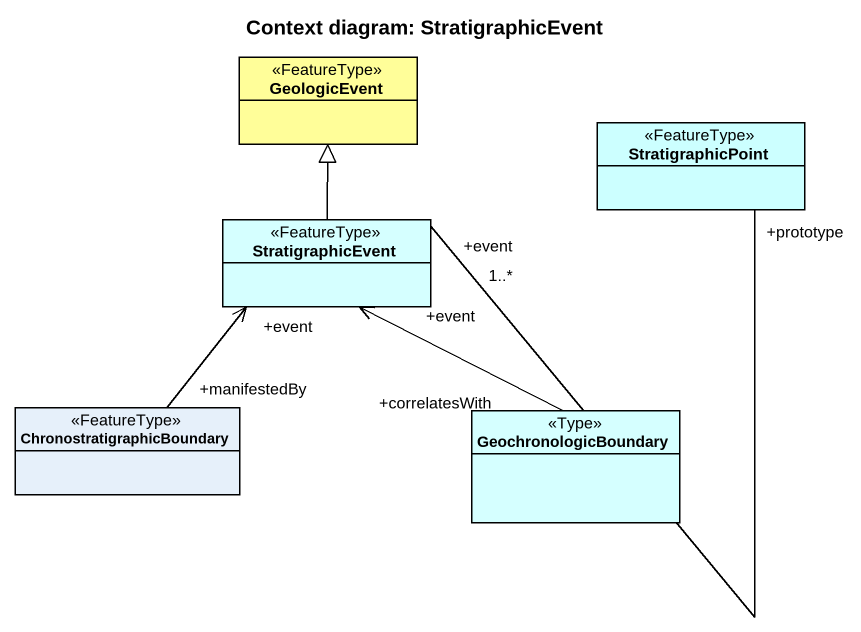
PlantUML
@startuml
title Context diagram: StratigraphicEvent
hide circle
hide empty members
class GeologicEvent <<FeatureType>> #FFFE99
class StratigraphicPoint <<FeatureType>> #CCFFFF
class StratigraphicEvent <<FeatureType>> #D5FFFF
class ChronostratigraphicBoundary <<FeatureType>>
class GeochronologicBoundary <<Type>> #D5FFFF
StratigraphicPoint "+prototype" -left- "+event\n1..*" StratigraphicEvent
StratigraphicEvent -up-|> GeologicEvent
StratigraphicEvent "+event" <-- "+manifestedBy" ChronostratigraphicBoundary
StratigraphicEvent "+event" <-- "+correlatesWith" GeochronologicBoundary
@enduml
